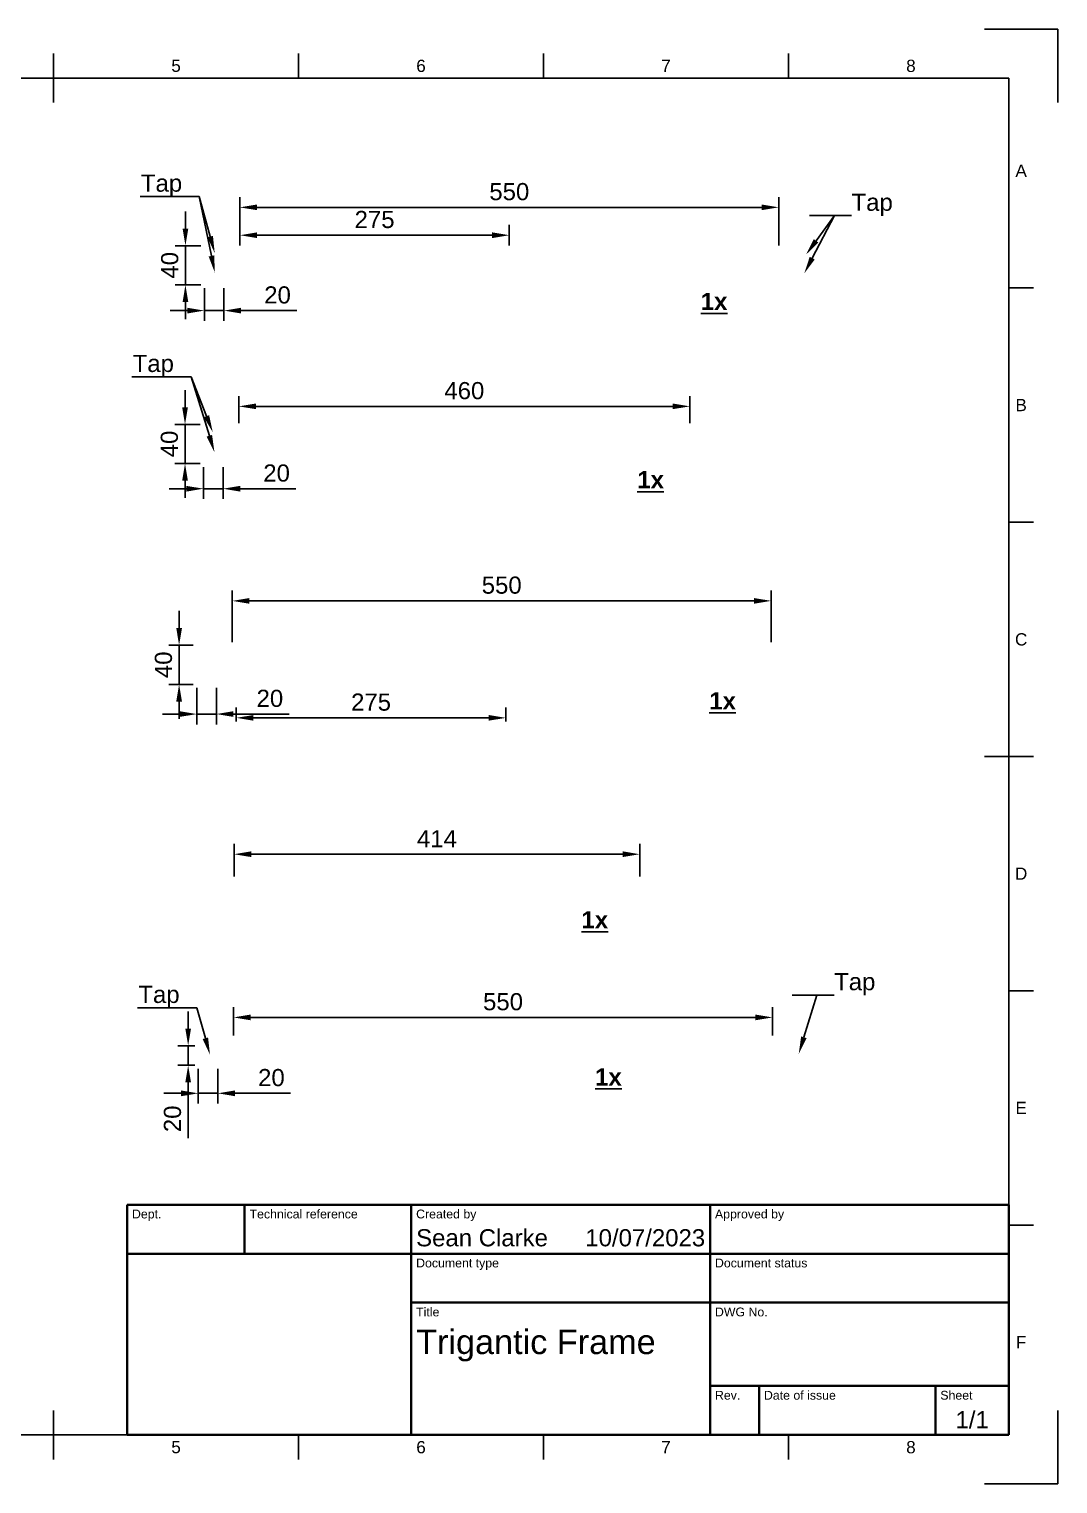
# Paper-space layout 'Sheet1' of a CAD drawing. Header units: millimetres. Extents: x 0 to 420, y 0 to 297.
# Drawn here: x 210 to 420, y 0 to 297 of the extents above; entities that cross this region are included whole.
import ezdxf
from ezdxf import colors
from ezdxf.entities.mleader import LeaderData, LeaderLine
from ezdxf.enums import TextEntityAlignment as Align
from ezdxf.math import Vec2, Vec3

# ---------------------------------------------------------------- set-up
doc = ezdxf.new("R2010")
doc.units = ezdxf.units.MM
doc.header["$LTSCALE"] = 0.75
for name, color, linetype, lineweight in [('BORDER', 7, 'Continuous', 25), ('FD_Dimensions', 7, 'Continuous', 25), ('Leaders', 7, 'Continuous', 25), ('Notes', 7, 'Continuous', 25), ('TITLEBLOCK', 7, 'Continuous', 35)]:
    doc.layers.add(name, color=color, linetype=linetype, lineweight=lineweight)
doc.styles.add('FusionTitle', font='arial.ttf')
doc.styles.get("Standard").update_dxf_attribs({"font": 'arial.ttf'})
doc.dimstyles.new('Dim-ISO-25', dxfattribs={"dimtxt": 3.5, "dimasz": 3.5, "dimexe": 2.1, "dimexo": 2.1, "dimgap": 1.4, "dimtad": 1, "dimzin": 12, "dimdsep": 46, "dimtxsty": 'Standard', "dimcen": 0, "dimazin": 3, "dimtp": 0.1, "dimtm": 0.1, "dimtfac": 0.714286, "dimtmove": 0, "dimatfit": 3, "dimfxl": 1, "dimtzin": 12, "dimarcsym": 0})

# ---------------------------------------------------------------- blocks, each defined once
blk = doc.blocks.new('ISO_A3_SHEET')
at = {"layer": 'BORDER'}
for p, q in [((215, 292), (215, 282)), ((265, 292), (265, 287)), ((315, 292), (315, 287)), ((365, 292), (365, 287)), ((410, 287), (20, 287)), ((410, 287), (410, 10)), ((415, 244.16666), (410, 244.16666)), ((415, 196.33333), (410, 196.33333)), ((415, 148.5), (405, 148.5)), ((415, 100.66667), (410, 100.66667)), ((415, 52.83334), (410, 52.83334)), ((215, 5), (215, 15)), ((20, 10), (410, 10)), ((265, 5), (265, 10)), ((315, 5), (315, 10)), ((365, 5), (365, 10))]:
    blk.add_line(p, q, dxfattribs=at)
at = {"layer": 'Defpoints'}
for p, q in [((420, 297), (405, 297)), ((420, 282), (420, 297)), ((420, 0), (420, 15)), ((405, 0), (420, 0))]:
    blk.add_line(p, q, dxfattribs=at)
at = {"layer": 'BORDER', "style": 'FusionTitle'}
for s, p in [('5', (240, 289.5)), ('6', (290, 289.5)), ('7', (340, 289.5)), ('8', (390, 289.5)), ('A', (412.5, 268.08333)), ('B', (412.5, 220.25)), ('C', (412.5, 172.41667)), ('D', (412.5, 124.58334)), ('E', (412.5, 76.75001)), ('F', (412.5, 28.91668)), ('5', (240, 7.5)), ('6', (290, 7.5)), ('7', (340, 7.5)), ('8', (390, 7.5))]:
    blk.add_text(s, height=2.5, dxfattribs=at).set_placement(p, align=Align.MIDDLE)
blk = doc.blocks.new('ISO_TITLEBLOCK')
at = {"layer": 'TITLEBLOCK'}
for p, q in [((0, 47), (-180, 47)), ((-180, 47), (-180, 0)), ((-156, 37), (-156, 47)), ((-122, 0), (-122, 47)), ((-61, 0), (-61, 47)), ((0, 0), (0, 47)), ((-180, 37), (0, 37)), ((-122, 27), (0, 27)), ((-61, 10), (0, 10)), ((-51, 0), (-51, 10)), ((-15, 0), (-15, 10)), ((-180, 0), (0, 0))]:
    blk.add_line(p, q, dxfattribs=at)
at = {"layer": 'TITLEBLOCK', "style": 'FusionTitle'}
for s, p in [('Dept.', (-179, 46)), ('Technical reference', (-155, 46)), ('Created by', (-121, 46)), ('Approved by', (-60, 46)), ('Document type', (-121, 36)), ('Document status', (-60, 36)), ('Title', (-121, 26)), ('DWG No.', (-60, 26)), ('Rev.', (-60, 9)), ('Date of issue', (-50, 9)), ('Sheet', (-14, 9))]:
    blk.add_text(s, height=1.8, dxfattribs=at).set_placement(p, align=Align.TOP_LEFT)
for tag, height, p in [('DEPT', 3.5, (-179, 42)), ('TECHNICAL_REFERENCE', 3.5, (-155, 42)), ('CREATED_BY', 3.5, (-121, 42)), ('APPROVED_BY', 3.5, (-60, 42)), ('DOCUMENT_TYPE', 3.5, (-121, 32)), ('DOCUMENT_STATUS', 3.5, (-60, 32)), ('TITLE_1', 5, (-121, 21.5)), ('TITLE_2', 5, (-121, 14)), ('TITLE_3', 5, (-121, 6.5)), ('DATE_OF_ISSUE', 3.5, (-50, 5))]:
    blk.add_attdef(tag, text='', height=height, dxfattribs=at).set_placement(p, align=Align.TOP_LEFT)
for tag, p in [('CREATED_DATE', (-62, 42)), ('APPROVED_DATE', (-0.99, 42))]:
    blk.add_attdef(tag, text='', height=3.5, dxfattribs=at).set_placement(p, align=Align.TOP_RIGHT)
for tag, height, p in [('DRAWING_NUMBER', 5, (-30.5, 19.75)), ('REV', 3.5, (-56, 4.85)), ('SHEET', 3.5, (-7.5, 4.85))]:
    blk.add_attdef(tag, text='', height=height, dxfattribs=at).set_placement(p, align=Align.TOP_CENTER)
blk = doc.blocks.new('*D79')
at = {"layer": 'Defpoints', "color": 0, "transparency": 16777216}
for p in [(247.18, 252.78), (241.91, 244.78), (247.18, 244.78)]:
    blk.add_point(p, dxfattribs=at)
at = {"layer": 'FD_Dimensions', "color": 0, "lineweight": -2, "transparency": 16777216}
for p, q in [((241.91, 256.28), (241.91, 259.78)), ((245.08, 252.78), (239.81, 252.78)), ((241.91, 252.78), (241.91, 244.78)), ((245.08, 244.78), (239.81, 244.78)), ((241.91, 241.28), (241.91, 237.78))]:
    blk.add_line(p, q, dxfattribs=at)
at = {"layer": 'FD_Dimensions', "color": 0, "transparency": 16777216}
for points in [[(241.33, 256.28), (242.49, 256.28), (241.91, 252.78)], [(241.33, 241.28), (242.49, 241.28), (241.91, 244.78)]]:
    blk.add_solid(points, dxfattribs=at)
at = {"layer": 'FD_Dimensions', "color": 0, "transparency": 16777216, "insert": (238.72, 248.78), "char_height": 3.5, "attachment_point": 5, "rotation": 90}
blk.add_mtext('40', dxfattribs=at)
blk = doc.blocks.new('*D80')
at = {"layer": 'Defpoints', "color": 0, "transparency": 16777216}
for p in [(245.78, 246.18), (249.78, 246.18), (249.78, 239.53)]:
    blk.add_point(p, dxfattribs=at)
at = {"layer": 'FD_Dimensions', "color": 0, "lineweight": -2, "transparency": 16777216}
for p, q in [((245.78, 244.08), (245.78, 237.43)), ((249.78, 244.08), (249.78, 237.43)), ((242.28, 239.53), (238.78, 239.53)), ((245.78, 239.53), (249.78, 239.53)), ((253.28, 239.53), (264.64, 239.53))]:
    blk.add_line(p, q, dxfattribs=at)
at = {"layer": 'FD_Dimensions', "color": 0, "transparency": 16777216}
for points in [[(242.28, 240.11), (242.28, 238.94), (245.78, 239.53)], [(253.28, 240.11), (253.28, 238.94), (249.78, 239.53)]]:
    blk.add_solid(points, dxfattribs=at)
at = {"layer": 'FD_Dimensions', "color": 0, "transparency": 16777216, "insert": (260.71, 242.71), "char_height": 3.5, "attachment_point": 5}
blk.add_mtext('20', dxfattribs=at)
blk = doc.blocks.new('*D81')
at = {"layer": 'Defpoints', "color": 0, "transparency": 16777216}
for p in [(363.02, 260.61), (253.02, 250.71), (363.02, 250.71)]:
    blk.add_point(p, dxfattribs=at)
at = {"layer": 'FD_Dimensions', "color": 0, "lineweight": -2, "transparency": 16777216}
for p, q in [((253.02, 252.81), (253.02, 262.71)), ((363.02, 252.81), (363.02, 262.71)), ((256.52, 260.61), (359.52, 260.61))]:
    blk.add_line(p, q, dxfattribs=at)
at = {"layer": 'FD_Dimensions', "color": 0, "transparency": 16777216}
for points in [[(256.52, 261.19), (256.52, 260.03), (253.02, 260.61)], [(359.52, 261.19), (359.52, 260.03), (363.02, 260.61)]]:
    blk.add_solid(points, dxfattribs=at)
at = {"layer": 'FD_Dimensions', "color": 0, "transparency": 16777216, "insert": (308.02, 263.8), "char_height": 3.5, "attachment_point": 5}
blk.add_mtext('550', dxfattribs=at)
blk = doc.blocks.new('*D82')
at = {"layer": 'Defpoints', "color": 0, "transparency": 16777216}
for p in [(308.02, 254.92), (253.02, 250.71), (308.02, 250.71)]:
    blk.add_point(p, dxfattribs=at)
at = {"layer": 'FD_Dimensions', "color": 0, "lineweight": -2, "transparency": 16777216}
for p, q in [((253.02, 252.81), (253.02, 257.02)), ((308.02, 252.81), (308.02, 257.02)), ((256.52, 254.92), (304.52, 254.92))]:
    blk.add_line(p, q, dxfattribs=at)
at = {"layer": 'FD_Dimensions', "color": 0, "transparency": 16777216}
for points in [[(256.52, 255.5), (256.52, 254.34), (253.02, 254.92)], [(304.52, 255.5), (304.52, 254.34), (308.02, 254.92)]]:
    blk.add_solid(points, dxfattribs=at)
at = {"layer": 'FD_Dimensions', "color": 0, "transparency": 16777216, "insert": (280.52, 258.11), "char_height": 3.5, "attachment_point": 5}
blk.add_mtext('275', dxfattribs=at)
blk = doc.blocks.new('*D89')
at = {"layer": 'Defpoints', "color": 0, "transparency": 16777216}
for p in [(246.99, 216.3), (241.83, 208.3), (246.99, 208.3)]:
    blk.add_point(p, dxfattribs=at)
at = {"layer": 'FD_Dimensions', "color": 0, "lineweight": -2, "transparency": 16777216}
for p, q in [((241.83, 219.8), (241.83, 223.3)), ((244.89, 216.3), (239.73, 216.3)), ((241.83, 216.3), (241.83, 208.3)), ((244.89, 208.3), (239.73, 208.3)), ((241.83, 204.8), (241.83, 201.3))]:
    blk.add_line(p, q, dxfattribs=at)
at = {"layer": 'FD_Dimensions', "color": 0, "transparency": 16777216}
for points in [[(241.24, 219.8), (242.41, 219.8), (241.83, 216.3)], [(241.24, 204.8), (242.41, 204.8), (241.83, 208.3)]]:
    blk.add_solid(points, dxfattribs=at)
at = {"layer": 'FD_Dimensions', "color": 0, "transparency": 16777216, "insert": (238.64, 212.3), "char_height": 3.5, "attachment_point": 5, "rotation": 90}
blk.add_mtext('40', dxfattribs=at)
blk = doc.blocks.new('*D90')
at = {"layer": 'Defpoints', "color": 0, "transparency": 16777216}
for p in [(245.59, 209.7), (249.59, 209.7), (249.59, 203.17)]:
    blk.add_point(p, dxfattribs=at)
at = {"layer": 'FD_Dimensions', "color": 0, "lineweight": -2, "transparency": 16777216}
for p, q in [((245.59, 207.6), (245.59, 201.07)), ((249.59, 207.6), (249.59, 201.07)), ((242.09, 203.17), (238.59, 203.17)), ((245.59, 203.17), (249.59, 203.17)), ((253.09, 203.17), (264.45, 203.17))]:
    blk.add_line(p, q, dxfattribs=at)
at = {"layer": 'FD_Dimensions', "color": 0, "transparency": 16777216}
for points in [[(242.09, 203.75), (242.09, 202.58), (245.59, 203.17)], [(253.09, 203.75), (253.09, 202.58), (249.59, 203.17)]]:
    blk.add_solid(points, dxfattribs=at)
at = {"layer": 'FD_Dimensions', "color": 0, "transparency": 16777216, "insert": (260.52, 206.35), "char_height": 3.5, "attachment_point": 5}
blk.add_mtext('20', dxfattribs=at)
blk = doc.blocks.new('*D91')
at = {"layer": 'Defpoints', "color": 0, "transparency": 16777216}
for p in [(344.84, 219.98), (252.84, 214.43), (344.84, 214.43)]:
    blk.add_point(p, dxfattribs=at)
at = {"layer": 'FD_Dimensions', "color": 0, "lineweight": -2, "transparency": 16777216}
for p, q in [((252.84, 216.53), (252.84, 222.08)), ((256.34, 219.98), (341.34, 219.98)), ((344.84, 216.53), (344.84, 222.08))]:
    blk.add_line(p, q, dxfattribs=at)
at = {"layer": 'FD_Dimensions', "color": 0, "transparency": 16777216}
for points in [[(256.34, 220.57), (256.34, 219.4), (252.84, 219.98)], [(341.34, 220.57), (341.34, 219.4), (344.84, 219.98)]]:
    blk.add_solid(points, dxfattribs=at)
at = {"layer": 'FD_Dimensions', "color": 0, "transparency": 16777216, "insert": (298.84, 223.17), "char_height": 3.5, "attachment_point": 5}
blk.add_mtext('460', dxfattribs=at)
blk = doc.blocks.new('*D100')
at = {"layer": 'Defpoints', "color": 0, "transparency": 16777216}
for p in [(245.62, 171.22), (240.62, 163.22), (245.62, 163.22)]:
    blk.add_point(p, dxfattribs=at)
at = {"layer": 'FD_Dimensions', "color": 0, "lineweight": -2, "transparency": 16777216}
for p, q in [((240.62, 174.72), (240.62, 178.22)), ((243.52, 171.22), (238.52, 171.22)), ((240.62, 171.22), (240.62, 163.22)), ((243.52, 163.22), (238.52, 163.22)), ((240.62, 159.72), (240.62, 156.22))]:
    blk.add_line(p, q, dxfattribs=at)
at = {"layer": 'FD_Dimensions', "color": 0, "transparency": 16777216}
for points in [[(240.04, 174.72), (241.21, 174.72), (240.62, 171.22)], [(240.04, 159.72), (241.21, 159.72), (240.62, 163.22)]]:
    blk.add_solid(points, dxfattribs=at)
at = {"layer": 'FD_Dimensions', "color": 0, "transparency": 16777216, "insert": (237.44, 167.22), "char_height": 3.5, "attachment_point": 5, "rotation": 90}
blk.add_mtext('40', dxfattribs=at)
blk = doc.blocks.new('*D101')
at = {"layer": 'Defpoints', "color": 0, "transparency": 16777216}
for p in [(244.22, 164.62), (248.22, 164.62), (248.22, 157.16)]:
    blk.add_point(p, dxfattribs=at)
at = {"layer": 'FD_Dimensions', "color": 0, "lineweight": -2, "transparency": 16777216}
for p, q in [((244.22, 162.52), (244.22, 155.06)), ((248.22, 162.52), (248.22, 155.06)), ((240.72, 157.16), (237.22, 157.16)), ((244.22, 157.16), (248.22, 157.16)), ((251.72, 157.16), (263.08, 157.16))]:
    blk.add_line(p, q, dxfattribs=at)
at = {"layer": 'FD_Dimensions', "color": 0, "transparency": 16777216}
for points in [[(240.72, 157.75), (240.72, 156.58), (244.22, 157.16)], [(251.72, 157.75), (251.72, 156.58), (248.22, 157.16)]]:
    blk.add_solid(points, dxfattribs=at)
at = {"layer": 'FD_Dimensions', "color": 0, "transparency": 16777216, "insert": (259.15, 160.35), "char_height": 3.5, "attachment_point": 5}
blk.add_mtext('20', dxfattribs=at)
blk = doc.blocks.new('*D102')
at = {"layer": 'Defpoints', "color": 0, "transparency": 16777216}
for p in [(361.47, 180.27), (251.47, 169.77), (361.47, 169.77)]:
    blk.add_point(p, dxfattribs=at)
at = {"layer": 'FD_Dimensions', "color": 0, "lineweight": -2, "transparency": 16777216}
for p, q in [((251.47, 171.87), (251.47, 182.37)), ((361.47, 171.87), (361.47, 182.37)), ((254.97, 180.27), (357.97, 180.27))]:
    blk.add_line(p, q, dxfattribs=at)
at = {"layer": 'FD_Dimensions', "color": 0, "transparency": 16777216}
for points in [[(254.97, 180.85), (254.97, 179.69), (251.47, 180.27)], [(357.97, 180.85), (357.97, 179.69), (361.47, 180.27)]]:
    blk.add_solid(points, dxfattribs=at)
at = {"layer": 'FD_Dimensions', "color": 0, "transparency": 16777216, "insert": (306.47, 183.46), "char_height": 3.5, "attachment_point": 5}
blk.add_mtext('550', dxfattribs=at)
blk = doc.blocks.new('*D103')
at = {"layer": 'Defpoints', "color": 0, "transparency": 16777216}
for p in [(307.3, 156.39), (252.3, 153.54), (307.3, 153.54)]:
    blk.add_point(p, dxfattribs=at)
at = {"layer": 'FD_Dimensions', "color": 0, "lineweight": -2, "transparency": 16777216}
for p, q in [((252.3, 155.64), (252.3, 158.49)), ((307.3, 155.64), (307.3, 158.49)), ((255.8, 156.39), (303.8, 156.39))]:
    blk.add_line(p, q, dxfattribs=at)
at = {"layer": 'FD_Dimensions', "color": 0, "transparency": 16777216}
for points in [[(255.8, 156.97), (255.8, 155.81), (252.3, 156.39)], [(303.8, 156.97), (303.8, 155.81), (307.3, 156.39)]]:
    blk.add_solid(points, dxfattribs=at)
at = {"layer": 'FD_Dimensions', "color": 0, "transparency": 16777216, "insert": (279.8, 159.58), "char_height": 3.5, "attachment_point": 5}
blk.add_mtext('275', dxfattribs=at)
blk = doc.blocks.new('*D108')
at = {"layer": 'Defpoints', "color": 0, "transparency": 16777216}
for p in [(334.64, 128.55), (251.84, 121.93), (334.64, 121.93)]:
    blk.add_point(p, dxfattribs=at)
at = {"layer": 'FD_Dimensions', "color": 0, "lineweight": -2, "transparency": 16777216}
for p, q in [((251.84, 124.03), (251.84, 130.65)), ((255.34, 128.55), (331.14, 128.55)), ((334.64, 124.03), (334.64, 130.65))]:
    blk.add_line(p, q, dxfattribs=at)
at = {"layer": 'FD_Dimensions', "color": 0, "transparency": 16777216}
for points in [[(255.34, 129.14), (255.34, 127.97), (251.84, 128.55)], [(331.14, 129.14), (331.14, 127.97), (334.64, 128.55)]]:
    blk.add_solid(points, dxfattribs=at)
at = {"layer": 'FD_Dimensions', "color": 0, "transparency": 16777216, "insert": (293.24, 131.71), "char_height": 3.5, "attachment_point": 5}
blk.add_mtext('414', dxfattribs=at)
blk = doc.blocks.new('*D112')
at = {"layer": 'Defpoints', "color": 0, "transparency": 16777216}
for p in [(361.74, 95.23), (251.74, 89.46), (361.74, 89.46)]:
    blk.add_point(p, dxfattribs=at)
at = {"layer": 'FD_Dimensions', "color": 0, "lineweight": -2, "transparency": 16777216}
for p, q in [((251.74, 91.56), (251.74, 97.33)), ((255.24, 95.23), (358.24, 95.23)), ((361.74, 91.56), (361.74, 97.33))]:
    blk.add_line(p, q, dxfattribs=at)
at = {"layer": 'FD_Dimensions', "color": 0, "transparency": 16777216}
for points in [[(255.24, 95.82), (255.24, 94.65), (251.74, 95.23)], [(358.24, 95.82), (358.24, 94.65), (361.74, 95.23)]]:
    blk.add_solid(points, dxfattribs=at)
at = {"layer": 'FD_Dimensions', "color": 0, "transparency": 16777216, "insert": (306.74, 98.42), "char_height": 3.5, "attachment_point": 5}
blk.add_mtext('550', dxfattribs=at)
blk = doc.blocks.new('*D115')
at = {"layer": 'Defpoints', "color": 0, "transparency": 16777216}
for p in [(245.93, 89.46), (242.47, 85.46), (245.93, 85.46)]:
    blk.add_point(p, dxfattribs=at)
at = {"layer": 'FD_Dimensions', "color": 0, "lineweight": -2, "transparency": 16777216}
for p, q in [((242.47, 92.96), (242.47, 96.46)), ((243.83, 89.46), (240.37, 89.46)), ((242.47, 89.46), (242.47, 85.46)), ((243.83, 85.46), (240.37, 85.46)), ((242.47, 81.96), (242.47, 70.6))]:
    blk.add_line(p, q, dxfattribs=at)
at = {"layer": 'FD_Dimensions', "color": 0, "transparency": 16777216}
for points in [[(241.89, 92.96), (243.05, 92.96), (242.47, 89.46)], [(241.89, 81.96), (243.05, 81.96), (242.47, 85.46)]]:
    blk.add_solid(points, dxfattribs=at)
at = {"layer": 'FD_Dimensions', "color": 0, "transparency": 16777216, "insert": (239.28, 74.53), "char_height": 3.5, "attachment_point": 5, "rotation": 90}
blk.add_mtext('20', dxfattribs=at)
blk = doc.blocks.new('*D116')
at = {"layer": 'Defpoints', "color": 0, "transparency": 16777216}
for p in [(244.53, 86.86), (248.53, 86.86), (248.53, 79.74)]:
    blk.add_point(p, dxfattribs=at)
at = {"layer": 'FD_Dimensions', "color": 0, "lineweight": -2, "transparency": 16777216}
for p, q in [((244.53, 84.76), (244.53, 77.64)), ((248.53, 84.76), (248.53, 77.64)), ((241.03, 79.74), (237.53, 79.74)), ((244.53, 79.74), (248.53, 79.74)), ((252.03, 79.74), (263.39, 79.74))]:
    blk.add_line(p, q, dxfattribs=at)
at = {"layer": 'FD_Dimensions', "color": 0, "transparency": 16777216}
for points in [[(241.03, 80.32), (241.03, 79.15), (244.53, 79.74)], [(252.03, 80.32), (252.03, 79.15), (248.53, 79.74)]]:
    blk.add_solid(points, dxfattribs=at)
at = {"layer": 'FD_Dimensions', "color": 0, "transparency": 16777216, "insert": (259.46, 82.93), "char_height": 3.5, "attachment_point": 5}
blk.add_mtext('20', dxfattribs=at)

psp = doc.layouts.new('Sheet1')

# ---------------------------------------------------------------- block references
at = {"layer": 'BORDER'}
psp.add_blockref('ISO_A3_SHEET', (0, 0), dxfattribs=at)
at = {"layer": 'TITLEBLOCK'}
psp.add_blockref('ISO_TITLEBLOCK', (410, 10), dxfattribs=at).add_auto_attribs({'CREATED_DATE': '10/07/2023', 'SHEET': '1/1', 'TITLE_1': 'Trigantic Frame', 'CREATED_BY': 'Sean Clarke'})

# ---------------------------------------------------------------- texts
at = {"layer": 'Notes', "char_height": 3.5, "attachment_point": 1}
for width, insert in [(14.682748, (347.0997, 243.1544)), (14.672254, (334.151, 206.7557)), (10.773474, (348.8421, 161.6194)), (7.774342, (322.7562, 116.9168)), (7.774342, (325.5318, 84.8211))]:
    psp.add_mtext_dynamic_manual_height_columns('{\\fArial|b1|i0|c0|p34;\\L\\C242;\\c4008924;1x}', width=width, gutter_width=17.5, heights=[0], dxfattribs=dict(at, insert=insert))

# ---------------------------------------------------------------- dimensions: what is measured, and where the dimension line sits
at = {"layer": 'FD_Dimensions'}
dim = psp.add_linear_dim(base=(363.0164, 260.6093), p1=(253.0164, 250.7064), p2=(363.0164, 250.7064), angle=0, dimstyle='Dim-ISO-25', override={"dimlfac": -5}, dxfattribs=at)
dim.commit()
dim.dimension.update_dxf_attribs({"geometry": '*D81', "text_midpoint": (308.0164, 260.6093), "dimtype": 161})
for p1, p2, distance, picture, middle in [((247.1825, 252.7797), (247.1825, 244.7797), -5.2724, '*D79', (238.7231, 248.7797)), ((253.0164, 250.7064), (308.0164, 250.7064), 4.2143, '*D82', (280.5164, 258.1077)), ((245.7825, 246.1797), (249.7825, 246.1797), -6.6523, '*D80', (260.7132, 242.7144)), ((246.9886, 216.2961), (246.9886, 208.2961), -5.1629, '*D89', (238.6387, 212.2961)), ((252.8402, 214.4309), (344.8402, 214.4309), 5.5527, '*D91', (298.8402, 223.1706)), ((245.5886, 209.6961), (249.5886, 209.6961), -6.5283, '*D90', (260.5193, 206.3548)), ((251.4661, 169.7714), (361.4661, 169.7714), 10.5, '*D102', (306.4661, 183.4584)), ((245.6195, 171.2222), (245.6195, 163.2222), -4.9953, '*D100', (237.4373, 167.2222)), ((244.2195, 164.6222), (248.2195, 164.6222), -7.4583, '*D101', (259.1502, 160.3509)), ((252.2983, 153.5363), (307.2983, 153.5363), 2.8534, '*D103', (279.7983, 159.5768)), ((251.7447, 89.4601), (361.7447, 89.4601), 5.7721, '*D112', (306.7447, 98.4192)), ((245.9314, 89.4601), (245.9314, 85.4601), -3.4616, '*D115', (239.2828, 74.5294)), ((244.5314, 86.8601), (248.5314, 86.8601), -7.1221, '*D116', (259.4621, 82.925))]:
    dim = psp.add_aligned_dim(p1=p1, p2=p2, distance=distance, dimstyle='Dim-ISO-25', override={"dimlfac": -5, "dimclrd": 0, "dimclre": 0}, dxfattribs=at)
    dim.commit()
    dim.dimension.update_dxf_attribs({"geometry": picture, "text_midpoint": middle})
dim = psp.add_linear_dim(base=(334.6362, 128.5528), p1=(251.8362, 121.9271), p2=(334.6362, 121.9271), angle=180, dimstyle='Dim-ISO-25', override={"dimlfac": -5, "dimclrd": 0, "dimclre": 0}, dxfattribs=at)
dim.commit()
dim.dimension.update_dxf_attribs({"geometry": '*D108', "text_midpoint": (293.2362, 131.71)})

# ---------------------------------------------------------------- leaders
at = {"layer": 'Leaders'}
ml = psp.add_multileader_mtext('Standard', dxfattribs=at)
ml.set_content('Tap', color=256)
ml.set_leader_properties()
ml.build(insert=Vec2(0, 0))
ml.multileader.update_dxf_attribs({"text_left_attachment_type": 5, "text_right_attachment_type": 5, "dogleg_length": 3.5, "arrow_head_size": 3.5})
ctx = ml.context
ctx.base_point, ctx.char_height, ctx.arrow_head_size, ctx.landing_gap_size, ctx.plane_origin = Vec3(233.1306, 262.8285), 3.5, 3.5, 0, Vec3(247.8877, 251.2685)
ctx.left_attachment, ctx.right_attachment, ctx.text_align_type = 5, 5, 2
notes = []
notes.append((ctx, [(0, (1, 1, 0), (244.7455, 262.8285), (-1, 0), 3.5, [(0, [(247.8877, 251.2685)], 0, [])])]))
ctx.mtext.insert, ctx.mtext.alignment, ctx.mtext.flow_direction = Vec3(241.2455, 267.3002), 3, 5
ml = psp.add_multileader_mtext('Standard', dxfattribs=at)
ml.set_content('', color=256)
ml.set_leader_properties()
ml.build(insert=Vec2(0, 0))
ml.multileader.update_dxf_attribs({"text_left_attachment_type": 5, "text_right_attachment_type": 5, "dogleg_length": 3.5, "arrow_head_size": 3.5})
ctx = ml.context
ctx.base_point, ctx.char_height, ctx.arrow_head_size, ctx.landing_gap_size, ctx.plane_origin = Vec3(241.2455, 262.8285), 3.5, 3.5, 0, Vec3(247.918, 247.261)
ctx.left_attachment, ctx.right_attachment, ctx.text_align_type = 5, 5, 2
notes.append((ctx, [(0, (1, 1, 0), (244.7455, 262.8285), (-1, 0), 3.5, [(0, [(247.918, 247.261)], 0, [])])]))
ctx.mtext.insert, ctx.mtext.alignment, ctx.mtext.flow_direction = Vec3(241.2455, 266.3285), 3, 5
ml = psp.add_multileader_mtext('Standard', dxfattribs=at)
ml.set_content('', color=256)
ml.set_leader_properties()
ml.build(insert=Vec2(0, 0))
ml.multileader.update_dxf_attribs({"text_left_attachment_type": 5, "text_right_attachment_type": 5, "dogleg_length": 3.5, "arrow_head_size": 3.5})
ctx = ml.context
ctx.base_point, ctx.char_height, ctx.arrow_head_size, ctx.landing_gap_size, ctx.plane_origin = Vec3(377.8776, 258.9276), 3.5, 3.5, 0, Vec3(368.2299, 247.1344)
ctx.left_attachment, ctx.right_attachment = 5, 5
notes.append((ctx, [(0, (1, 1, 0), (374.3776, 258.9276), (1, 0), 3.5, [(0, [(368.2299, 247.1344)], 0, [])])]))
ctx.mtext.insert, ctx.mtext.flow_direction = Vec3(377.8776, 262.4276), 5
ml = psp.add_multileader_mtext('Standard', dxfattribs=at)
ml.set_content('Tap', color=256)
ml.set_leader_properties()
ml.build(insert=Vec2(0, 0))
ml.multileader.update_dxf_attribs({"text_left_attachment_type": 5, "text_right_attachment_type": 5, "dogleg_length": 3.5, "arrow_head_size": 3.5})
ctx = ml.context
ctx.base_point, ctx.char_height, ctx.arrow_head_size, ctx.landing_gap_size, ctx.plane_origin = Vec3(377.8776, 258.9276), 3.5, 3.5, 0, Vec3(368.573, 250.9453)
ctx.left_attachment, ctx.right_attachment = 5, 5
notes.append((ctx, [(0, (1, 1, 0), (374.3776, 258.9276), (1, 0), 3.5, [(0, [(368.573, 250.9453)], 0, [])])]))
ctx.mtext.insert, ctx.mtext.flow_direction = Vec3(377.8776, 263.3993), 5
ml = psp.add_multileader_mtext('Standard', dxfattribs=at)
ml.set_content('Tap', color=256)
ml.set_leader_properties()
ml.build(insert=Vec2(0, 0))
ml.multileader.update_dxf_attribs({"text_left_attachment_type": 5, "text_right_attachment_type": 5, "dogleg_length": 3.5, "arrow_head_size": 3.5})
ctx = ml.context
ctx.base_point, ctx.char_height, ctx.arrow_head_size, ctx.landing_gap_size, ctx.plane_origin = Vec3(231.4558, 226.0246), 3.5, 3.5, 0, Vec3(247.488, 214.7039)
ctx.left_attachment, ctx.right_attachment, ctx.text_align_type = 5, 5, 2
notes.append((ctx, [(0, (1, 1, 0), (243.0707, 226.0246), (-1, 0), 3.5, [(0, [(247.488, 214.7039)], 0, [])])]))
ctx.mtext.insert, ctx.mtext.alignment, ctx.mtext.flow_direction = Vec3(239.5707, 230.4962), 3, 5
ml = psp.add_multileader_mtext('Standard', dxfattribs=at)
ml.set_content('', color=256)
ml.set_leader_properties()
ml.build(insert=Vec2(0, 0))
ml.multileader.update_dxf_attribs({"text_left_attachment_type": 5, "text_right_attachment_type": 5, "dogleg_length": 3.5, "arrow_head_size": 3.5})
ctx = ml.context
ctx.base_point, ctx.char_height, ctx.arrow_head_size, ctx.landing_gap_size, ctx.plane_origin = Vec3(239.5707, 226.0246), 3.5, 3.5, 0, Vec3(247.8313, 210.6389)
ctx.left_attachment, ctx.right_attachment, ctx.text_align_type = 5, 5, 2
notes.append((ctx, [(0, (1, 1, 0), (243.0707, 226.0246), (-1, 0), 3.5, [(0, [(247.8313, 210.6389)], 0, [])])]))
ctx.mtext.insert, ctx.mtext.alignment, ctx.mtext.flow_direction = Vec3(239.5707, 229.5246), 3, 5
ml = psp.add_multileader_mtext('Standard', dxfattribs=at)
ml.set_content('Tap', color=256)
ml.set_leader_properties()
ml.build(insert=Vec2(0, 0))
ml.multileader.update_dxf_attribs({"text_left_attachment_type": 5, "text_right_attachment_type": 5, "dogleg_length": 3.5, "arrow_head_size": 3.5})
ctx = ml.context
ctx.base_point, ctx.char_height, ctx.arrow_head_size, ctx.landing_gap_size, ctx.plane_origin = Vec3(374.325, 99.8083), 3.5, 3.5, 0, Vec3(367.1019, 87.829)
ctx.left_attachment, ctx.right_attachment = 5, 5
notes.append((ctx, [(0, (1, 1, 0), (370.825, 99.8083), (1, 0), 3.5, [(0, [(367.1019, 87.829)], 0, [])])]))
ctx.mtext.insert, ctx.mtext.flow_direction = Vec3(374.325, 104.28), 5
ml = psp.add_multileader_mtext('Standard', dxfattribs=at)
ml.set_content('Tap', color=256)
ml.set_leader_properties()
ml.build(insert=Vec2(0, 0))
ml.multileader.update_dxf_attribs({"text_left_attachment_type": 5, "text_right_attachment_type": 5, "dogleg_length": 3.5, "arrow_head_size": 3.5})
ctx = ml.context
ctx.base_point, ctx.char_height, ctx.arrow_head_size, ctx.landing_gap_size, ctx.plane_origin = Vec3(232.6102, 97.211), 3.5, 3.5, 0, Vec3(246.9262, 87.6034)
ctx.left_attachment, ctx.right_attachment, ctx.text_align_type = 5, 5, 2
notes.append((ctx, [(0, (1, 1, 0), (244.2252, 97.211), (-1, 0), 3.5, [(0, [(246.9262, 87.6034)], 0, [])])]))
ctx.mtext.insert, ctx.mtext.alignment, ctx.mtext.flow_direction = Vec3(240.7252, 101.6827), 3, 5
for ctx, leaders in notes:
    for number, flags, end, landing, length, lines in leaders:
        leader = LeaderData()
        leader.index, (leader.has_last_leader_line, leader.has_dogleg_vector, leader.attachment_direction) = number, flags
        leader.last_leader_point, leader.dogleg_vector, leader.dogleg_length = Vec3(end), Vec3(landing), length
        for number, points, colour, breaks in lines:
            line = LeaderLine()
            line.index, line.vertices, line.color, line.breaks = number, Vec3.list(points), colors.encode_raw_color(colour), breaks
            leader.lines.append(line)
        ctx.leaders.append(leader)

doc.saveas('drawing.dxf')
